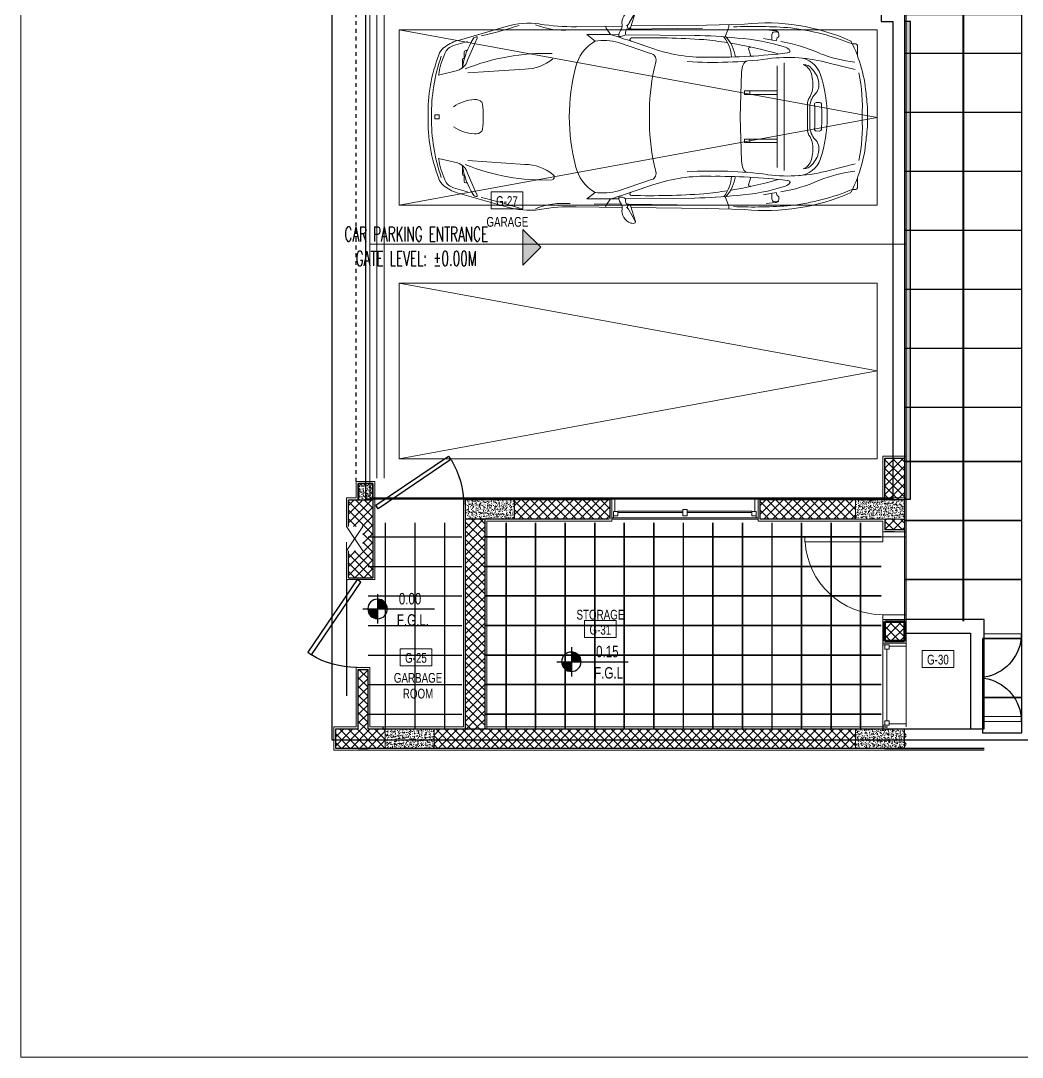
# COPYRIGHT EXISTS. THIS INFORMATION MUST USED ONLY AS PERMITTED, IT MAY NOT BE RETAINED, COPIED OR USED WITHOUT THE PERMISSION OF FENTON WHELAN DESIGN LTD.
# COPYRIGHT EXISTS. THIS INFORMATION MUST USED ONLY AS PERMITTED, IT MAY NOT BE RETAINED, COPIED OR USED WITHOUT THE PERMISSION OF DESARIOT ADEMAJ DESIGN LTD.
# Model space of a CAD drawing. Header units: millimetres. Extents: x -18512 to 101824, y -95768 to 52898.
# Drawn here: x 0 to 10271, y -95768 to -85139 of the extents above; entities that cross this region are included whole.
import ezdxf

# ---------------------------------------------------------------- set-up
doc = ezdxf.new("R2010")
doc.units = ezdxf.units.MM
doc.header["$LTSCALE"] = 25
for name, pattern in [('00_-_MAIN_VILLA_XREF$0$HID', [0.375, 0.25, -0.125]), ('Dash', [6.35, 3.175, -3.175]), ('Dash 3mm', [6, 3, -3]), ('HIDDEN', [0.375, 0.25, -0.125]), ('HIDDEN2', [4.7625, 3.175, -1.5875])]:
    doc.linetypes.add(name, pattern=pattern)
doc.layers.get('0').update_dxf_attribs({"color": 254, "lineweight": 0})
doc.layers.get('Defpoints').update_dxf_attribs({"lineweight": 0})
for name, color, linetype, lineweight in [('-dotted line', 1, 'HIDDEN2', 0), ('_FW_WALL_EXISTING', 150, 'Continuous', 25), ('A-AREA-IDEN', 2, 'Continuous', 9), ('A-DETL', 7, 'Continuous', 5), ('A-DETL-GENF', 3, 'Continuous', 9), ('A-DOOR', 31, 'Continuous', 18), ('A-GLAZ', 6, 'Continuous', 9), ('A-TILES', 43, 'Continuous', 30), ('CAR', 8, 'Continuous', 0), ('Ceramic', 1, 'Continuous', 15), ('hatch', 252, 'Continuous', 0), ('I-WALL', 2, 'Continuous', 9), ('opsi level 4', 40, 'Continuous', 0), ('S-COLS', 6, 'Continuous', 9)]:
    doc.layers.add(name, color=color, linetype=linetype, lineweight=lineweight)
for name, color, linetype in [('A-DOOR-OPNG', 31, 'Continuous'), ('A-FLOR', 192, 'Continuous'), ('A-GLAZ-HDLN', 1, 'Dash'), ('A-WALL', 50, 'Continuous'), ('A-WALL-FNSH', 113, 'Continuous'), ('G-ANNO-DIMS', 111, 'Continuous'), ('SECTION', 6, 'Continuous')]:
    doc.layers.add(name, color=color, linetype=linetype)
doc.styles.add('Arial Narrow_1', font='fi_9001f.ttf', dxfattribs={"width": 0.75, "height": 235.987842})
doc.styles.add('Arial Narrow_4', font='fi_9001f.ttf', dxfattribs={"width": 0.75, "height": 147.492401})
doc.styles.add('BA', font='romans.shx', dxfattribs={"width": 0.6})
pattern_1 = [(315, (417.92, -18246.283), (44.90128, 44.90128), []), (45, (417.92, -18246.283), (-44.90128, 44.90128), [])]
pattern_2 = [(50, (417.92, -18246.283), (54.6554, -4.781726), [5.715, -62.865]), (355, (417.92, -18246.283), (-10.573026, 57.317054), [4.572, -50.292175]), (100.451445, (422.474, -18246.68), (44.082374, 52.535326), [4.857003, -53.427073]), (46.1842, (417.92, -18231.043), (81.32371, -12.6127), [8.5725, -94.2975]), (96.63556, (424.7, -18232.094), (71.22124, 74.22784), [7.28551, -80.14068]), (351.18415, (417.92, -18231.04), (71.22124, 74.22784), [6.85799, -75.43792]), (21, (425.54, -18234.853), (45.484317, -30.67956), [5.715, -62.865]), (326, (425.54, -18234.853), (18.54061, 55.25639), [4.572, -50.292]), (71.451445, (429.33, -18237.41), (64.024926, 24.57683), [4.857003, -53.42698]), (37.5, (417.92, -18246.283), (0.926581, 25.3665117), [0, -49.6824, 0, -51.054, 0, -50.4825]), (7.5, (417.92, -18246.283), (20.045899, 30.054172), [0, -29.1084, 0, -48.5394, 0, -19.2405]), (327.5, (400.927, -18246.283), (40.6771786, -1.718623), [0, -19.05, 0, -59.436, 0, -78.867]), (317.5, (393.307, -18246.283), (44.438754, 7.627947), [0, -24.765, 0, -39.4716, 0, -56.007])]

# ---------------------------------------------------------------- blocks, each defined once
blk = doc.blocks.new('landscap')
at = {"layer": 'A-TILES', "ltscale": 25}
blk.add_hatch(color=9, dxfattribs=at).paths.add_polyline_path([(-24694, -68776), (-24694, -68836), (-19794, -68836), (-19794, -68776)])
at = {"layer": 'A-TILES', "color": 9, "ltscale": 25}
for p, q in [((-19409, -68536), (-19409, -64476)), ((-19406, -68536), (-19406, -64476)), ((-19106, -68536), (-19106, -64476)), ((-19103, -68536), (-19103, -64476)), ((-18803, -68536), (-18803, -64476)), ((-18800, -68536), (-18800, -64476)), ((-18500, -68536), (-18500, -64476)), ((-18497, -68536), (-18497, -64476)), ((-18197, -68536), (-18197, -64476)), ((-18194, -68536), (-18194, -64476)), ((-17894, -68536), (-17894, -64476)), ((-17891, -68536), (-17891, -64476)), ((-17591, -68536), (-17591, -64476)), ((-17588, -68536), (-17588, -64476))]:
    blk.add_line(p, q, dxfattribs=at)
for points in [[(-17324, -97906), (-17324, -62906), (-37742, -62906), (-35955, -91386), (-35324, -97906)], [(-24694, -68656), (-19794, -68656), (-19794, -63252), (-25119, -63252), (-25119, -68536), (-24694, -68536)]]:
    blk.add_lwpolyline(points, close=True, dxfattribs=at)
for points in [[(-19554, -64687), (-17444, -64687)], [(-19554, -64690), (-17444, -64690)], [(-19554, -64990), (-17444, -64990)], [(-19554, -64993), (-17444, -64993)], [(-19554, -65293), (-17444, -65293)], [(-19554, -65296), (-17444, -65296)], [(-19554, -65596), (-17444, -65596)], [(-19554, -65599), (-17444, -65599)], [(-19554, -65899), (-17444, -65899)], [(-19554, -65902), (-17444, -65902)], [(-19554, -66202), (-17444, -66202)], [(-19554, -66205), (-17444, -66205)], [(-19554, -66505), (-17444, -66505)], [(-19554, -66508), (-17444, -66508)], [(-19554, -66808), (-17444, -66808)], [(-19554, -66811), (-17444, -66811)], [(-19554, -67111), (-17444, -67111)], [(-19554, -67114), (-17444, -67114)], [(-19554, -67414), (-17444, -67414)], [(-19554, -67417), (-17444, -67417)], [(-19554, -67717), (-17444, -67717)], [(-19554, -67720), (-17444, -67720)], [(-19554, -68020), (-17444, -68020)], [(-19554, -68023), (-17444, -68023)], [(-19554, -68323), (-17444, -68323)], [(-19554, -68326), (-17444, -68326)]]:
    blk.add_lwpolyline(points, dxfattribs=at)
at = {"layer": 'A-TILES', "color": 9, "ltscale": 25, "elevation": 0}
for points in [[(-24764, -69376), (-24764, -68776), (-24370, -68776), (-24370, -69376)], [(-19794, -68776), (-19794, -68836), (-24694, -68836), (-24694, -68776)], [(-24365, -69376), (-24365, -68776), (-23765, -68776), (-23765, -69376)], [(-23760, -69376), (-23760, -68776), (-23160, -68776), (-23160, -69376)], [(-23155, -69376), (-23155, -68776), (-22555, -68776), (-22555, -69376)], [(-22550, -69376), (-22550, -68776), (-21950, -68776), (-21950, -69376)], [(-21945, -69376), (-21945, -68776), (-21345, -68776), (-21345, -69376)], [(-21340, -69376), (-21340, -68776), (-20740, -68776), (-20740, -69376)], [(-20735, -69376), (-20735, -68776), (-20184, -68776), (-20184, -69376)], [(-20179, -69376), (-20179, -68776), (-19579, -68776), (-19579, -69376)], [(-19574, -69376), (-19574, -68776), (-18974, -68776), (-18974, -69376)], [(-24764, -69981), (-24764, -69381), (-24370, -69381), (-24370, -69981)], [(-24365, -69981), (-24365, -69381), (-23765, -69381), (-23765, -69981)], [(-23760, -69981), (-23760, -69381), (-23160, -69381), (-23160, -69981)], [(-23155, -69981), (-23155, -69381), (-22555, -69381), (-22555, -69981)], [(-22550, -69981), (-22550, -69381), (-21950, -69381), (-21950, -69981)], [(-21945, -69981), (-21945, -69381), (-21345, -69381), (-21345, -69981)], [(-21340, -69981), (-21340, -69381), (-20740, -69381), (-20740, -69981)], [(-20735, -69981), (-20735, -69381), (-20184, -69381), (-20184, -69981)], [(-20179, -69981), (-20179, -69381), (-19579, -69381), (-19579, -69981)], [(-19574, -69981), (-19574, -69381), (-18974, -69381), (-18974, -69981)], [(-18364, -69981), (-18364, -69576), (-17764, -69576), (-17764, -69981)], [(-17759, -69981), (-17759, -69576), (-17399, -69576), (-17399, -69981)]]:
    blk.add_lwpolyline(points, close=True, dxfattribs=at)
for points in [[(-18544, -69376), (-18969, -69376), (-18969, -68776), (-18544, -68776)], [(-18369, -69576), (-18369, -69981), (-18969, -69981), (-18969, -69381), (-18544, -69381)]]:
    blk.add_lwpolyline(points, dxfattribs=at)
at = {"layer": 'Ceramic'}
for p, q in [((-19409, -64236), (-19409, -63276)), ((-19406, -64236), (-19406, -63276)), ((-19106, -64236), (-19106, -63276)), ((-19103, -64236), (-19103, -63276)), ((-18803, -64236), (-18803, -63276)), ((-18800, -64236), (-18800, -63276)), ((-18500, -64236), (-18500, -63276)), ((-18497, -64236), (-18497, -63276)), ((-18197, -64236), (-18197, -63276)), ((-18194, -64236), (-18194, -63276)), ((-17894, -64236), (-17894, -63276)), ((-17891, -64236), (-17891, -63276)), ((-17591, -64236), (-17591, -63276)), ((-17588, -64236), (-17588, -63276))]:
    blk.add_line(p, q, dxfattribs=at)
for points in [[(-19554, -63452), (-17444, -63452)], [(-19554, -63455), (-17444, -63455)], [(-19554, -63755), (-17444, -63755)], [(-19554, -63758), (-17444, -63758)], [(-19554, -64058), (-17444, -64058)], [(-19554, -64061), (-17444, -64061)]]:
    blk.add_lwpolyline(points, dxfattribs=at)
blk = doc.blocks.new('car')
at = {"layer": '-dotted line', "linetype": 'Dash 3mm'}
blk.add_lwpolyline([(-5, 0), (-5, 1.8), (-0.1, 1.8), (-0.1, 0), (-5, 0)], close=True, dxfattribs=at)
blk.add_lwpolyline([(-0.1, 0), (-5, 0.9), (-0.1, 1.8)], dxfattribs=at)
at = {"layer": 'Defpoints', "color": 252, "linetype": 'HIDDEN'}
blk.add_lwpolyline([(-5.3, -0.4), (-5.3, 2.2), (0.2, 2.2), (0.2, -0.4), (-5.3, -0.4)], close=True, dxfattribs=at)
blk = doc.blocks.new('A$C0FF57B1C')
at = {"layer": 'opsi level 4'}
for p, q in [((2122, 2153), (2061, 2045)), ((2128, 2166), (2078, 2002)), ((2856, 2030), (2084, 2021)), ((2856, 2030), (3246, 2040)), ((801, 2014), (300, 1869)), ((1992, 2020), (1517, 2014)), ((1713, 1866), (1628, 1932)), ((1872, 1932), (1628, 1932)), ((1980, 1986), (1705, 1982)), ((1872, 1932), (1827, 1997)), ((1872, 1932), (1957, 1931)), ((2027, 1931), (2734, 1924)), ((2816, 1997), (2037, 1987)), ((3047, 1909), (3082, 2000)), ((3561, 1971), (3467, 1981)), ((3525, 1876), (3526, 1933)), ((3551, 1961), (3584, 1957)), ((3597, 1938), (3598, 1920)), ((262, 1819), (405, 1861)), ((481, 1842), (406, 1669)), ((495, 1908), (481, 1904)), ((505, 1896), (481, 1842)), ((1954, 1850), (2283, 1738)), ((2317, 1785), (2083, 1865)), ((2317, 1785), (2103, 1858)), ((3572, 1868), (3440, 1891)), ((4351, 1837), (4387, 1837)), ((4404, 1819), (4404, 1715)), ((371, 1677), (371, 1751)), ((388, 1769), (402, 1769)), ((402, 1769), (402, 1768)), ((3310, 1711), (3290, 1778)), ((3701, 1749), (3687, 1744)), ((354, 1680), (354, 1602)), ((371, 1688), (362, 1688)), ((3581, 1611), (3581, 1090)), ((3653, 1642), (3653, 1090)), ((4113, 1640), (4380, 1573)), ((302, 1564), (109, 1517)), ((992, 1579), (407, 1540)), ((3202, 1090), (3216, 1544)), ((3244, 1355), (3581, 1355)), ((3244, 1319), (3244, 1355)), ((3244, 1319), (3581, 1319)), ((3300, 1355), (3300, 1319)), ((3892, 1190), (3892, 1090)), ((3915, 1190), (3915, 1090)), ((4016, 1237), (3980, 1235)), ((69, 1090), (69, 1110)), ((69, 1110), (116, 1110)), ((69, 1090), (69, 1070)), ((69, 1070), (116, 1070)), ((116, 1110), (116, 1090)), ((116, 1070), (116, 1090)), ((3202, 1090), (3216, 636)), ((3581, 569), (3581, 1090)), ((3653, 538), (3653, 1090)), ((3892, 990), (3892, 1090)), ((3915, 990), (3915, 1090)), ((3244, 861), (3581, 861)), ((3244, 861), (3244, 825)), ((3300, 825), (3300, 861)), ((4016, 943), (3980, 945)), ((3244, 825), (3581, 825)), ((302, 616), (109, 663)), ((992, 601), (407, 640)), ((354, 500), (354, 578)), ((4113, 540), (4380, 607)), ((371, 492), (362, 492)), ((371, 503), (371, 429)), ((481, 338), (406, 511)), ((1954, 330), (2283, 442)), ((3310, 469), (3290, 402)), ((3701, 431), (3687, 436)), ((4404, 361), (4404, 465)), ((262, 361), (405, 319)), ((388, 411), (402, 411)), ((402, 411), (402, 412)), ((505, 284), (481, 338)), ((2317, 395), (2083, 315)), ((2317, 395), (2103, 322)), ((4351, 343), (4387, 343)), ((801, 166), (300, 311)), ((495, 272), (481, 276)), ((1713, 314), (1628, 248)), ((1872, 248), (1628, 248)), ((1872, 248), (1827, 183)), ((1872, 248), (1957, 249)), ((2027, 249), (2734, 256)), ((3047, 271), (3082, 180)), ((3572, 312), (3440, 289)), ((3525, 304), (3526, 247)), ((3551, 219), (3584, 223)), ((3597, 242), (3598, 260)), ((1992, 160), (1517, 166)), ((1980, 194), (1705, 198)), ((2816, 183), (2037, 193)), ((2122, 27), (2061, 135)), ((2128, 14), (2078, 178)), ((2856, 150), (2084, 159)), ((2856, 150), (3246, 140)), ((3561, 209), (3467, 199))]:
    blk.add_line(p, q, dxfattribs=at)
for centre, radius, start, end in [((2128, 2050), 139, 110.8431, 186.7046), ((2101, 2107), 76.8, 70.7358, 107.2194), ((2103, 2170), 24.8, 318.7555, 22.3088), ((-419, 6175), 4364, 282.7557, 288.0512), ((1037, 1216), 833, 82.6038, 106.4926), ((1388, 2747), 769, 248.0635, 275.2146), ((1475, 3990), 1977, 260.3806, 271.2414), ((1933, 2020), 58.8, 330.4069, 13.6444), ((2019, 2067), 47.3, 287.8446, 332.4336), ((2065, 2017), 20.5, 136.4891, 311.8458), ((3023, 2022), 62.6, 340.1241, 13.2855), ((3465, -97), 2149, 66.2491, 95.8416), ((1888, 2033), 70.9, 192.2214, 210.5329), ((252, -3492), 5661, 70.9162, 73.3756), ((2090, 1909), 134, 142.067, 178.0459), ((1966, 2024), 111, 264.4715, 302.9815), ((2084, 1949), 59.8, 148.3863, 197.6889), ((2050, 1966), 21.7, 84.2698, 140.2039), ((2056, 2012), 24.7, 259.9623, 334.6089), ((2678, -2553), 4477, 83.6929, 89.2839), ((3337, -3028), 5044, 85.6217, 92.3335), ((3554, 1933), 28.2, 95.8696, 179.447), ((3564, 1938), 32.9, 0.0459, 94.9674), ((3581, 1919), 17.1, 302.4465, 3.6544), ((3414, -460), 2480, 67.7953, 82.861), ((431, 1449), 441, 107.2745, 128.0807), ((302, 1684), 141, 106.5228, 157.8979), ((1219, 1441), 880, 149.4174, 170.2461), ((491, 1871), 34.3, 106.7888, 149.4174), ((497, 1900), 8.57, 335.7866, 106.7888), ((1932, 1495), 431, 120.5926, 166.4566), ((1796, 1277), 595, 74.5981, 98.0499), ((2088, 1881), 17.1, 91.3921, 251.3115), ((2276, -5849), 7749, 85.9233, 91.3921), ((2379, -2505), 4409, 80.9514, 84.1701), ((2702, 1665), 413, 5.2731, 36.4163), ((2766, 1649), 390, 8.0256, 41.5684), ((2379, -2505), 4409, 74.0368, 80.5312), ((3047, -76), 1977, 71.7625, 86.4369), ((3612, 1871), 40.2, 122.4465, 184.1285), ((3387, 375), 1503, 65.267, 81.1866), ((4323, 1854), 17.1, 27.2394, 66.2491), ((3071, 1209), 1426, 3.4259, 27.2394), ((4387, 1819), 17.1, 0, 90), ((1666, 1125), 1666, 158.9151, 181.2173), ((1906, 1107), 1871, 161.1324, 180.5001), ((965, 1389), 866, 156.3433, 171.5185), ((255, 1679), 151, 129.1262, 162.1813), ((388, 1751), 17.1, 90, 180), ((1196, -421), 2160, 87.9804, 112.1499), ((1272, 1729), 8.57, 74.4008, 87.9804), ((1266, 1709), 29.6, 301.0829, 74.4008), ((2272, 1672), 66.9, 350.1534, 80.7132), ((2838, 3335), 1635, 251.4311, 272.1367), ((2965, 7732), 6031, 269.3741, 276.846), ((3303, 1787), 16.5, 65.0961, 215.2589), ((3634, 1712), 95.3, 35.2768, 70.6991), ((3682, 1761), 17.1, 276.846, 286.2823), ((3700, 1762), 13.2, 277.7019, 21.9854), ((4534, 3051), 1410, 248.4227, 263.6002), ((253, 1716), 160, 287.7773, 342.999), ((362, 1680), 8.57, 90, 180), ((992, 2029), 450, 270, 309.9446), ((3661, 1068), 2212, 166.2116, 179.4401), ((3140, 1430), 834, 163.9657, 169.674), ((2923, 5997), 4350, 266.5194, 277.4405), ((3464, 1531), 249, 154.7783, 177.1331), ((3290, 1600), 63.3, 100.8386, 143.6988), ((3692, 130), 1568, 74.4041, 97.5308), ((3787, 1445), 250, 17.6872, 86.5132), ((3852, 1518), 106, 37.4254, 92.1988), ((3782, 1485), 157, 9.3912, 63.3932), ((4360, 1137), 2089, 167.7434, 181.2781), ((3746, 1397), 266, 11.533, 44.29), ((3584, 1424), 363, 348.0814, 13.7678), ((2827, 1109), 1266, 359.1249, 18.9449), ((2716, 1193), 1738, 356.5898, 11.5198), ((3863, 1420), 146, 343.9883, 11.767), ((4051, 1210), 161, 153.558, 186.9754), ((3790, 1377), 151, 320.9566, 349.4669), ((4105, 1190), 189, 135.3314, 179.8842), ((3905, 1400), 100, 310.0935, 348.7179), ((3391, 1131), 1116, 357.8938, 8.4101), ((512, 809), 459, 94.3467, 123.2893), ((487, 1182), 84.6, 41.3715, 96.8453), ((525, 1216), 34.3, 8.3405, 41.3715), ((-117, 1122), 682, 357.3407, 8.3405), ((3981, 1218), 17.1, 92.8607, 184.4181), ((2633, 1114), 1335, 358.9894, 4.4181), ((4017, 1220), 17.1, 4.3777, 92.8607), ((2633, 1114), 1405, 359.0399, 4.3777), ((1666, 1055), 1666, 178.7827, 201.0849), ((1906, 1073), 1871, 179.4999, 198.8676), ((-117, 1058), 682, 351.6595, 2.6593), ((-117, 1058), 682, 351.6595, 2.6593), ((3661, 1112), 2212, 180.5599, 193.7884), ((4360, 1043), 2089, 178.7219, 192.2566), ((2633, 1066), 1335, 355.5819, 1.0106), ((2827, 1071), 1266, 341.0551, 0.8751), ((2633, 1066), 1405, 355.6223, 0.9601), ((2716, 987), 1738, 348.4802, 3.4102), ((3391, 1049), 1116, 351.5899, 2.1062), ((512, 1371), 459, 236.7107, 265.6533), ((512, 1371), 459, 236.7107, 265.6533), ((525, 964), 34.3, 318.6285, 351.6595), ((525, 964), 34.3, 318.6285, 351.6595), ((4051, 970), 161, 173.0246, 206.442), ((4105, 990), 189, 180.1158, 224.6686), ((3981, 962), 17.1, 175.5819, 267.1393), ((4017, 960), 17.1, 267.1393, 355.6223), ((487, 998), 84.6, 263.1547, 318.6285), ((487, 998), 84.6, 263.1547, 318.6285), ((3790, 803), 151, 10.5331, 39.0434), ((3905, 780), 100, 11.2821, 49.9065), ((3071, 971), 1426, 332.7606, 356.5741), ((3584, 756), 363, 346.2322, 11.9186), ((3863, 760), 146, 348.233, 16.0117), ((965, 791), 866, 188.4815, 203.6567), ((3787, 735), 250, 273.4868, 342.3128), ((3782, 695), 157, 296.6068, 350.6088), ((3746, 783), 266, 315.71, 348.467), ((253, 464), 160, 17.001, 72.2227), ((1219, 739), 880, 189.7539, 210.5826), ((1196, 2601), 2160, 247.8501, 272.0196), ((992, 151), 450, 50.0554, 90), ((1932, 685), 431, 193.5434, 239.4074), ((3140, 750), 834, 190.326, 196.0343), ((2923, -3817), 4350, 82.5595, 93.4806), ((3464, 649), 249, 182.8669, 205.2217), ((3290, 580), 63.3, 216.3012, 259.1614), ((3692, 2050), 1568, 262.4692, 285.5959), ((3852, 662), 106, 267.8012, 322.5746), ((255, 501), 151, 197.8187, 230.8738), ((302, 496), 141, 202.1021, 253.4772), ((362, 500), 8.57, 180, 270), ((388, 429), 17.1, 180, 270), ((2272, 508), 66.9, 279.2868, 9.8466), ((2838, -1155), 1635, 87.8633, 108.5689), ((2965, -5552), 6031, 83.154, 90.6259), ((2702, 515), 413, 323.5837, 354.7269), ((2766, 531), 390, 318.4316, 351.9744), ((2379, 4685), 4409, 279.4688, 285.9632), ((3387, 1805), 1503, 278.8134, 294.733), ((3682, 419), 17.1, 73.7177, 83.154), ((3700, 418), 13.2, 338.0146, 82.2981), ((4534, -871), 1410, 96.3998, 111.5773), ((431, 731), 441, 231.9193, 252.7255), ((1796, 903), 595, 261.9501, 285.4019), ((252, 5672), 5661, 286.6244, 289.0838), ((2379, 4685), 4409, 275.8299, 279.0486), ((3047, 2256), 1977, 273.5631, 288.2375), ((3303, 393), 16.5, 144.7411, 294.9039), ((3634, 468), 95.3, 289.3009, 324.7232), ((3414, 2640), 2480, 277.139, 292.2047), ((4387, 361), 17.1, 270, 0), ((491, 309), 34.3, 210.5826, 253.2112), ((497, 280), 8.57, 253.2112, 24.2134), ((-419, -3995), 4364, 71.9488, 77.2443), ((2090, 271), 134, 181.9541, 217.933), ((1966, 156), 111, 57.0185, 95.5285), ((2084, 231), 59.8, 162.3111, 211.6137), ((2088, 299), 17.1, 108.6885, 268.6079), ((2276, 8029), 7749, 268.6079, 274.0767), ((2678, 4733), 4477, 270.7161, 276.3071), ((3465, 2277), 2149, 264.1584, 293.7509), ((3554, 247), 28.2, 180.553, 264.1304), ((3564, 242), 32.9, 265.0326, 359.9541), ((3612, 309), 40.2, 175.8715, 237.5535), ((3581, 261), 17.1, 356.3456, 57.5535), ((4323, 326), 17.1, 293.7509, 332.7606), ((1037, 964), 833, 253.5074, 277.3962), ((1388, -567), 769, 84.7854, 111.9365), ((1475, -1810), 1977, 88.7586, 99.6194), ((1888, 147), 70.9, 149.4671, 167.7786), ((1933, 160), 58.8, 346.3556, 29.5931), ((2128, 130), 139, 173.2954, 249.1569), ((2050, 214), 21.7, 219.7961, 275.7302), ((2019, 113), 47.3, 27.5664, 72.1554), ((2065, 163), 20.5, 48.1542, 223.5109), ((2056, 168), 24.7, 25.3911, 100.0377), ((3023, 158), 62.6, 346.7145, 19.8759), ((3337, 5208), 5044, 267.6665, 274.3783), ((2101, 73), 76.8, 252.7806, 289.2642), ((2103, 10), 24.8, 337.6912, 41.2445)]:
    blk.add_arc(centre, radius, start, end, dxfattribs=at)
blk = doc.blocks.new('C Naga_Louver Door-GAZ2 - NAGA- Roof Access Door _AD05_ 2-9278690-GROUND FLOOR PLAN_')
at = {"layer": 'A-DOOR-OPNG'}
for p, q in [((-575, -7), (-600, -44)), ((-600, -44), (145, -548)), ((170, -511), (-575, -7)), ((145, -548), (170, -511))]:
    blk.add_line(p, q, dxfattribs=at)
blk.add_arc((-600, -50), 900, 329.076, 0, dxfattribs=at)
blk = doc.blocks.new('C Naga_Louver Door-GAZ2 - NAGA- Roof Access Door _AD05_ 2-9278700-GROUND FLOOR PLAN_')
at = {"layer": 'A-DOOR-OPNG'}
for p, q in [((-600, 44), (145, 548)), ((145, 548), (170, 511)), ((170, 511), (-575, 7)), ((-575, 7), (-600, 44))]:
    blk.add_line(p, q, dxfattribs=at)
blk.add_arc((-600, 50), 900, 360, 30.924, dxfattribs=at)
blk = doc.blocks.new('M_Single-Panel1 - NAGA- Driver_s Door _WD07a_ 2-9278705-GROUND FLOOR PLAN_')
at = {"layer": 'A-DOOR', "lineweight": 18}
for p, q in [((-400, 120), (-450, 120)), ((-400, 120), (-400, -120)), ((450, 120), (400, 120)), ((400, 120), (400, -120)), ((400, -120), (400, 120)), ((-400, -120), (-450, -120)), ((349, -920), (349, -120)), ((349, -120), (400, -120)), ((400, -120), (400, -920)), ((400, -120), (450, -120)), ((400, -920), (349, -920))]:
    blk.add_line(p, q, dxfattribs=at)
at = {"layer": 'A-DOOR'}
blk.add_arc((400, -120), 800, 180, 266.3449, dxfattribs=at)
blk = doc.blocks.new('Fixed_Windowsam - 150 X 150-9278707-GROUND FLOOR PLAN_')
at = {"layer": 'A-GLAZ', "lineweight": 18}
for p, q in [((-300, 95), (-280.95, 95)), ((-280.95, 30.55), (-280.95, 95)), ((-280.95, 75), (-280.95, 30.55)), ((-280.95, 75), (-236.5, 75)), ((-280.95, 30.55), (-236.5, 30.55)), ((-280.95, 30.55), (-268.25, 30.55)), ((-268.25, -95), (-268.25, 30.55)), ((-236.5, 75), (-236.5, 30.55)), ((1136.5, 75), (1136.5, 30.55)), ((1180.95, 75), (1136.5, 75)), ((1180.95, 30.55), (1136.5, 30.55)), ((1168.25, 30.55), (1180.95, 30.55)), ((1168.25, 30.55), (1168.25, -95)), ((1180.95, 30.55), (1180.95, 95)), ((1200, 95), (1180.95, 95)), ((1180.95, 75), (1180.95, 30.55)), ((-268.25, -95), (-300, -95)), ((1168.25, -95), (1200, -95))]:
    blk.add_line(p, q, dxfattribs=at)
at = {"layer": 'A-GLAZ'}
for p, q in [((-236.5, 40.325), (427.75, 40.325)), ((-236.5, 27.625), (427.75, 27.625)), ((427.75, 75), (472.25, 75)), ((427.75, 11.75), (427.75, 75)), ((472.25, 11.75), (427.75, 11.75)), ((472.25, 75), (472.25, 11.75)), ((472.25, 40.325), (1136.5, 40.325)), ((472.25, 27.625), (1136.5, 27.625)), ((-268.25, -95), (1168.25, -95))]:
    blk.add_line(p, q, dxfattribs=at)
blk = doc.blocks.new('I  Naga_Gas Cylinder Cabinet Door - NAGA- Gas Cylinder Cabinet Door _AD06_-9278708-GROUND FLOOR PLAN_')
at = {"layer": 'A-DOOR'}
for p, q in [((-450, -70), (-450, -449)), ((-400, -70), (-400, -449)), ((400, -70), (400, -449)), ((450, -70), (450, -449)), ((-400, -449), (-450, -449)), ((400, -449), (450, -449))]:
    blk.add_line(p, q, dxfattribs=at)
at = {"layer": 'A-DOOR-OPNG'}
for centre, start, end in [((-450, 0), 276.3794, 351.0377), ((450, 0), 188.9623, 263.6206)]:
    blk.add_arc(centre, 450, start, end, dxfattribs=at)
blk = doc.blocks.new('Spot Elevations - M_Spot Elevation - Target Filled - GFL-7569328-GROUND FLOOR PLAN_')
at = {"layer": 'G-ANNO-DIMS'}
h = blk.add_hatch(color=256, dxfattribs=at)
edge = h.paths.add_edge_path(flags=0)
edge.add_line((0, 0), (-2, 0))
edge.add_arc((0, 0), 2, 90, 180, ccw=False)
edge.add_line((0, 2), (0, 0))
h = blk.add_hatch(color=256, dxfattribs=at)
edge = h.paths.add_edge_path(flags=0)
edge.add_line((0, 0), (2, 0))
edge.add_arc((0, 0), 2, 270, 360, ccw=False)
edge.add_line((0, -2), (0, 0))
for p, q in [((0, -3), (0, 3)), ((-3, 0), (11.68, 0))]:
    blk.add_line(p, q, dxfattribs=at)
blk.add_circle((0, 0), 2, dxfattribs=at)
blk = doc.blocks.new('M_NAGA Room Tag - Room Tag-1756429-GROUND FLOOR PLAN')
at = {"layer": 'A-AREA-IDEN'}
for p, q in [((-3.25, 1.75), (-3.25, -1.75)), ((-3.25, 1.75), (3.25, 1.75)), ((3.25, 1.75), (3.25, -1.75)), ((-3.25, -1.75), (3.25, -1.75))]:
    blk.add_line(p, q, dxfattribs=at)

msp = doc.modelspace()

# ---------------------------------------------------------------- hatches: boundary and pattern name
at = {"layer": 'A-DETL-GENF'}
msp.add_hatch(color=254, dxfattribs=at).paths.add_polyline_path([(5148.5, -87278.4), (5332.4, -87462.3), (5148.5, -87646.1), (5148.5, -87435)], flags=0)
at = {"layer": 'hatch'}
h = msp.add_hatch(dxfattribs=at)
h.set_pattern_fill('ANSI37', color=256, scale=20, angle=-90)
h.set_pattern_definition(pattern_1)
h.paths.add_polyline_path([(9061.4, -90050.4), (8861.4, -90050.4), (8861.4, -89625.4), (9061.4, -89625.4)])
h.paths.add_polyline_path([(8861.4, -90250.4), (9061.4, -90250.4), (9061.4, -90360.4), (8861.4, -90360.4)])
h = msp.add_hatch(dxfattribs=at)
h.set_pattern_fill('ANSI37', color=256, scale=20, angle=-90)
h.set_pattern_definition(pattern_1)
h.paths.add_polyline_path([(3461.4, -90050.4), (3611.4, -90050.4), (3611.4, -90850.4), (3455.4, -90850.4), (3449.5, -90846.4), (3446.8, -90850.4), (3361.4, -90850.4), (3361.4, -90575.9), (3509.4, -90575.9), (3509.4, -90325.9), (3361.4, -90325.9), (3361.4, -90050.4)])
h = msp.add_hatch(dxfattribs=at)
h.set_pattern_fill('ANSI37', color=256, scale=20, angle=-90)
h.set_pattern_definition(pattern_1)
h.paths.add_polyline_path([(6041.4, -90050.4), (6041.4, -90250.4), (5061.4, -90250.4), (5061.4, -90050.4)])
h = msp.add_hatch(dxfattribs=at)
h.set_pattern_fill('ANSI37', color=256, scale=20, angle=-90)
h.set_pattern_definition(pattern_1)
h.paths.add_polyline_path([(7581.4, -90050.4), (7581.4, -90250.4), (8561.4, -90250.4), (8561.4, -90050.4)])
h = msp.add_hatch(dxfattribs=at)
h.set_pattern_fill('ANSI37', color=256, scale=20, angle=-90)
h.set_pattern_definition(pattern_1)
h.paths.add_polyline_path([(4761.4, -90250.4), (4761.4, -92400.4), (4561.4, -92400.4), (4561.4, -90250.4)])
h = msp.add_hatch(dxfattribs=at)
h.set_pattern_fill('ANSI37', color=256, scale=20, style=0)
h.set_pattern_definition([(45, (13638.59, 24389.777), (-44.90128, 44.90128), []), (135, (13638.59, 24389.777), (-44.90128, -44.90128), [])])
h.paths.add_polyline_path([(9061.4, -91300.4), (9061.4, -91500.4), (8861.4, -91500.4), (8861.4, -91300.4)], flags=0)
h = msp.add_hatch(dxfattribs=at)
h.set_pattern_fill('ANSI37', color=256, scale=20, angle=-90)
h.set_pattern_definition(pattern_1)
h.paths.add_polyline_path([(3561.4, -91790.4), (3561.4, -92400.4), (3461.4, -92400.4), (3461.4, -91790.4)])
h = msp.add_hatch(dxfattribs=at)
h.set_pattern_fill('ANSI37', color=256, scale=20, angle=-90)
h.set_pattern_definition(pattern_1)
h.paths.add_polyline_path([(8561.4, -92400.4), (8561.4, -92600.4), (4561.4, -92600.4), (4561.4, -92400.4)])
h.paths.add_polyline_path([(9061.4, -92600.4), (9061.4, -92400.4), (9081.4, -92400.4), (9081.4, -92600.4)])
h.paths.add_polyline_path([(3738.4, -92400.4), (3738.4, -92600.4), (3231.4, -92600.4), (3231.4, -92400.4)])
h.paths.add_polyline_path([(4238.4, -92600.4), (4238.4, -92400.4), (4561.4, -92400.4), (4561.4, -92600.4)])
at = {"layer": 'S-COLS'}
h = msp.add_hatch(dxfattribs=at)
h.set_pattern_fill('AR-CONC', color=252, scale=0.3, style=0)
h.set_pattern_definition(pattern_2)
h.paths.add_polyline_path([(3611.4, -90050.4), (3611.4, -89885.4), (3461.4, -89885.4), (3461.4, -90050.4)])
h = msp.add_hatch(dxfattribs=at)
h.set_pattern_fill('AR-CONC', color=252, scale=0.3, style=0)
h.set_pattern_definition(pattern_2)
h.paths.add_polyline_path([(5061.4, -90050.4), (5061.4, -90250.4), (4561.4, -90250.4), (4561.4, -90050.4), (4590.2, -90050.4)], flags=0)
h = msp.add_hatch(dxfattribs=at)
h.set_pattern_fill('AR-CONC', color=252, scale=0.3, style=0)
h.set_pattern_definition([(50, (15109.02, -8529), (54.6554, -4.781726), [5.715, -62.865]), (355, (15109.02, -8529), (-10.573026, 57.317054), [4.572, -50.292175]), (100.451445, (15113.574, -8529.4), (44.082374, 52.535326), [4.857003, -53.427073]), (46.1842, (15109.02, -8513.76), (81.32371, -12.6127), [8.5725, -94.2975]), (96.63556, (15115.8, -8514.81), (71.22124, 74.22784), [7.28551, -80.14068]), (351.18415, (15109.02, -8513.76), (71.22124, 74.22784), [6.85799, -75.43792]), (21, (15116.64, -8517.57), (45.484317, -30.67956), [5.715, -62.865]), (326, (15116.64, -8517.57), (18.54061, 55.25639), [4.572, -50.292]), (71.451445, (15120.43, -8520.13), (64.024926, 24.57683), [4.857003, -53.42698]), (37.5, (15109.02, -8529.002), (0.926581, 25.3665117), [0, -49.6824, 0, -51.054, 0, -50.4825]), (7.5, (15109.02, -8529.002), (20.045899, 30.054172), [0, -29.1084, 0, -48.5394, 0, -19.2405]), (327.5, (15092.027, -8529.002), (40.6771786, -1.718623), [0, -19.05, 0, -59.436, 0, -78.867]), (317.5, (15084.407, -8529), (44.438754, 7.627947), [0, -24.765, 0, -39.4716, 0, -56.007])])
h.paths.add_polyline_path([(9061.4, -90050.4), (9061.4, -90250.4), (8561.4, -90250.4), (8561.4, -90050.4), (8590.2, -90050.4)], flags=0)
h = msp.add_hatch(dxfattribs=at)
h.set_pattern_fill('AR-CONC', color=252, scale=0.3, style=0)
h.set_pattern_definition([(50, (-405.07, -18246.283), (54.6554, -4.781726), [5.715, -62.865]), (355, (-405.07, -18246.283), (-10.573026, 57.317054), [4.572, -50.292175]), (100.451445, (-400.517, -18246.68), (44.082374, 52.535326), [4.857003, -53.427073]), (46.1842, (-405.07, -18231.043), (81.32371, -12.6127), [8.5725, -94.2975]), (96.63556, (-398.295, -18232.094), (71.22124, 74.22784), [7.28551, -80.14068]), (351.18415, (-405.07, -18231.04), (71.22124, 74.22784), [6.85799, -75.43792]), (21, (-397.45, -18234.853), (45.484317, -30.67956), [5.715, -62.865]), (326, (-397.45, -18234.853), (18.54061, 55.25639), [4.572, -50.292]), (71.451445, (-393.66, -18237.41), (64.024926, 24.57683), [4.857003, -53.42698]), (37.5, (-405.072, -18246.283), (0.926581, 25.3665117), [0, -49.6824, 0, -51.054, 0, -50.4825]), (7.5, (-405.072, -18246.283), (20.045899, 30.054172), [0, -29.1084, 0, -48.5394, 0, -19.2405]), (327.5, (-422.065, -18246.283), (40.6771786, -1.718623), [0, -19.05, 0, -59.436, 0, -78.867]), (317.5, (-429.685, -18246.283), (44.438754, 7.627947), [0, -24.765, 0, -39.4716, 0, -56.007])])
h.paths.add_polyline_path([(4238.4, -92400.4), (4238.4, -92600.4), (3738.4, -92600.4), (3738.4, -92400.4), (3767.2, -92400.4)], flags=0)
h = msp.add_hatch(dxfattribs=at)
h.set_pattern_fill('AR-CONC', color=252, scale=0.3, style=0)
h.set_pattern_definition(pattern_2)
h.paths.add_polyline_path([(9061.4, -92400.4), (9061.4, -92600.4), (8561.4, -92600.4), (8561.4, -92400.4)], flags=0)

# ---------------------------------------------------------------- linework, layer by layer
at = {"layer": 'A-DETL', "lineweight": 18}
for p, q in [((5148.5, -87646.1), (5148.5, -87278.4)), ((5148.5, -87278.4), (5332.4, -87462.3)), ((5332.4, -87462.3), (5148.5, -87646.1))]:
    msp.add_line(p, q, dxfattribs=at)
at = {"layer": 'A-DOOR', "lineweight": 18}
for p, q in [((3652.3, -84905.4), (3652.3, -89830.4)), ((3728.3, -89830.4), (3728.3, -84905.4))]:
    msp.add_line(p, q, dxfattribs=at)
at = {"layer": 'A-FLOR', "color": 253, "lineweight": 13}
msp.add_line((6061.4, -90250.4), (7561.4, -90250.4), dxfattribs=at)
at = {"layer": 'A-GLAZ', "lineweight": 18}
for p, q in [((8841.4, -92380.4), (8841.4, -91520.4)), ((9081.4, -91520.4), (9081.4, -92380.4)), ((8904.8, -91539.5), (8841.4, -91539.5)), ((8860.4, -91539.5), (8860.4, -91583.9)), ((8860.4, -91583.9), (8904.8, -91583.9)), ((8882.6, -91583.9), (8882.6, -92316.9)), ((8904.8, -91539.5), (8904.8, -91583.9)), ((9081.4, -91552.2), (8904.8, -91552.2)), ((8904.8, -92361.4), (8841.4, -92361.4)), ((8860.4, -92316.9), (8904.8, -92316.9)), ((8860.4, -92361.4), (8860.4, -92316.9)), ((8904.8, -92361.4), (8904.8, -92316.9)), ((8904.8, -92348.7), (9081.4, -92348.7))]:
    msp.add_line(p, q, dxfattribs=at)
at = {"layer": 'A-GLAZ-HDLN', "ltscale": 0.5}
msp.add_line((3441.4, -89865.4), (3441.4, -84865.4), dxfattribs=at)
at = {"layer": 'A-GLAZ-HDLN', "ltscale": 15}
msp.add_line((3341.4, -90871.4), (3341.4, -92425.4), dxfattribs=at)
at = {"layer": 'A-WALL'}
for p, q in [((3461.4, -90050.4), (3461.4, -89885.4)), ((3461.4, -89885.4), (3611.4, -89885.4)), ((3611.4, -89885.4), (3611.4, -90851.4)), ((3361.4, -90325.9), (3361.4, -90050.4)), ((3361.4, -90050.4), (3461.4, -90050.4)), ((6041.4, -90050.4), (4561.4, -90050.4)), ((4561.4, -92400.4), (4561.4, -90050.4)), ((5061.4, -90050.4), (5061.4, -90250.4)), ((6041.4, -90050.4), (6041.4, -90250.4)), ((9061.4, -90050.4), (7581.4, -90050.4)), ((7581.4, -90250.4), (7581.4, -90050.4)), ((9061.4, -90050.4), (9061.4, -90360.4)), ((6031.5, -90250.4), (4561.4, -90250.4)), ((4761.4, -92400.4), (4761.4, -90250.4)), ((8561.4, -90250.4), (7581.4, -90250.4)), ((8861.4, -90250.4), (8861.4, -90360.4)), ((9061.4, -90360.4), (8861.4, -90360.4)), ((3361.4, -90850.4), (3361.4, -90574.4)), ((3361.4, -90850.4), (3611.4, -90850.4)), ((9881.4, -91280.4), (9081.4, -91280.4)), ((9881.4, -92400.4), (9881.4, -91280.4)), ((9081.4, -91420.4), (9741.4, -91420.4)), ((9741.4, -91420.4), (9741.4, -92400.4)), ((3461.4, -92400.4), (3461.4, -91790.4)), ((3461.4, -91790.4), (3561.4, -91790.4)), ((3561.4, -92400.4), (3561.4, -91790.4)), ((3231.4, -92400.4), (3461.4, -92400.4)), ((3231.4, -92600.4), (3231.4, -92400.4)), ((3561.4, -92400.4), (9881.4, -92400.4)), ((3718.4, -92400.4), (3718.4, -92380.4)), ((8841.4, -92380.4), (8841.4, -92400.4)), ((9881.4, -92600.4), (3231.4, -92600.4))]:
    msp.add_line(p, q, dxfattribs=at)
at = {"layer": 'A-WALL', "color": 7}
for p, q in [((8961.4, -90380.4), (8861.4, -90380.4)), ((8861.4, -92380.4), (8889, -92380.4)), ((3561.4, -92620.4), (3461.4, -92620.4)), ((9881.4, -92620.4), (8861.4, -92620.4))]:
    msp.add_line(p, q, dxfattribs=at)
at = {"layer": 'A-WALL'}
msp.add_lwpolyline([(8861.4, -90050.4), (8861.4, -89625.4), (9061.4, -89625.4), (9061.4, -90250.4)], dxfattribs=at)
at = {"layer": 'A-WALL-FNSH', "color": 7, "lineweight": 13}
for p, q in [((3441.4, -90030.4), (3441.4, -89865.4)), ((3441.4, -89865.4), (3631.4, -89865.4)), ((3631.4, -89865.4), (3631.4, -90871.4)), ((3341.4, -90325.9), (3341.4, -90030.4)), ((3341.4, -90030.4), (3441.4, -90030.4)), ((4541.4, -90030.4), (6061.4, -90030.4)), ((4541.4, -92380.4), (4541.4, -90030.4)), ((6061.4, -90030.4), (6061.4, -90270.4)), ((7561.4, -90030.4), (9081.4, -90030.4)), ((7561.4, -90270.4), (7561.4, -90030.4)), ((6061.4, -90270.4), (4781.4, -90270.4)), ((4781.4, -92400.4), (4781.4, -90270.4)), ((8841.4, -90270.4), (7561.4, -90270.4)), ((8841.4, -90380.4), (8841.4, -90270.4)), ((8861.4, -90380.4), (8841.4, -90380.4)), ((9081.4, -90380.4), (8961.4, -90380.4)), ((3341.4, -90871.4), (3341.4, -90485.4)), ((3341.4, -90870.4), (3631.4, -90870.4)), ((3441.4, -92380.4), (3441.4, -91770.4)), ((3581.4, -91770.4), (3441.4, -91770.4)), ((3581.4, -91770.4), (3581.4, -92380.4)), ((3211.4, -92620.4), (3211.4, -92380.4)), ((3211.4, -92380.4), (3441.4, -92380.4)), ((3581.4, -92380.4), (4541.4, -92380.4)), ((4781.4, -92380.4), (8861.4, -92380.4)), ((3461.4, -92620.4), (3211.4, -92620.4)), ((8861.4, -92620.4), (3561.4, -92620.4))]:
    msp.add_line(p, q, dxfattribs=at)
for points in [[(8841.4, -90050.4), (8841.4, -89605.4), (9081.4, -89605.4), (9081.4, -90300.4)], [(9081.4, -91280.4), (8841.4, -91280.4), (8841.4, -91520.4), (9081.4, -91520.4), (9081.4, -90030.4)]]:
    msp.add_lwpolyline(points, dxfattribs=at)
at = {"layer": 'Defpoints'}
msp.add_lwpolyline([(0, -69918.3), (44100.1, -69918.3), (44100.1, -95768.3), (0, -95768.3)], close=True, dxfattribs=at)
at = {"layer": 'hatch'}
for points in [[(3341.4, -90575.9), (3509.4, -90325.9)], [(3509.4, -90575.9), (3341.4, -90325.9)]]:
    msp.add_lwpolyline(points, dxfattribs=at)
at = {"layer": 'I-WALL'}
for p, q in [((7561.4, -90045.4), (6061.4, -90045.4)), ((6061.4, -90235.4), (7561.4, -90235.4))]:
    msp.add_line(p, q, dxfattribs=at)
at = {"layer": 'S-COLS'}
for p, q in [((8561.4, -90250.4), (8561.4, -90050.4)), ((9061.4, -90250.4), (8561.4, -90250.4)), ((3738.4, -92600.4), (3738.4, -92400.4)), ((4238.4, -92400.4), (4238.4, -92600.4)), ((8561.4, -92600.4), (8561.4, -92400.4)), ((9061.4, -92400.4), (9061.4, -92600.4))]:
    msp.add_line(p, q, dxfattribs=at)
at = {"layer": 'S-COLS', "lineweight": 80}
for p, q in [((8861.4, -91500.4), (8861.4, -91300.4)), ((8861.4, -91300.4), (9061.4, -91300.4)), ((9061.4, -91300.4), (9061.4, -91500.4)), ((9061.4, -91500.4), (8861.4, -91500.4))]:
    msp.add_line(p, q, dxfattribs=at)
at = {"layer": 'SECTION', "color": 4}
msp.add_lwpolyline([(3611.4, -90050.4), (3611.4, -89885.4), (3461.4, -89885.4), (3461.4, -90050.4)], close=True, dxfattribs=at)

# ---------------------------------------------------------------- block references
at = {"xscale": 1000, "yscale": 1000, "zscale": 1000, "rotation": 180}
for p in [(3781.4, -85230.4), (3781.4, -87830.4)]:
    msp.add_blockref('car', p, dxfattribs=at)
at = {"layer": '_FW_WALL_EXISTING', "xscale": -1, "rotation": 90}
msp.add_blockref('landscap', (-59713.1, -109840.6), dxfattribs=at)
at = {"layer": 'A-AREA-IDEN', "lineweight": 18, "xscale": -49.99999999999998, "yscale": 49.99999999999998, "zscale": 49.99999999999998, "rotation": 180}
for p in [(4986.5, -86981.2), (5944.7, -91377.7), (4052.9, -91666.2), (9405.8, -91683.6)]:
    msp.add_blockref('M_NAGA Room Tag - Room Tag-1756429-GROUND FLOOR PLAN', p, dxfattribs=at)
at = {"layer": 'A-DOOR', "xscale": -1}
for name, p, rotation in [('C Naga_Louver Door-GAZ2 - NAGA- Roof Access Door _AD05_ 2-9278690-GROUND FLOOR PLAN_', (4241.4, -90150.4), 180), ('M_Single-Panel1 - NAGA- Driver_s Door _WD07a_ 2-9278705-GROUND FLOOR PLAN_', (8961.4, -90830.4), 270), ('C Naga_Louver Door-GAZ2 - NAGA- Roof Access Door _AD05_ 2-9278700-GROUND FLOOR PLAN_', (3493.1, -91470.4), 90), ('I  Naga_Gas Cylinder Cabinet Door - NAGA- Gas Cylinder Cabinet Door _AD06_-9278708-GROUND FLOOR PLAN_', (9811.4, -91875.2), 90)]:
    msp.add_blockref(name, p, dxfattribs=dict(at, rotation=rotation))
at = {"layer": 'A-GLAZ', "xscale": -1, "rotation": 180}
msp.add_blockref('Fixed_Windowsam - 150 X 150-9278707-GROUND FLOOR PLAN_', (6361.4, -90140.4), dxfattribs=at)
at = {"layer": 'CAR', "linetype": '00_-_MAIN_VILLA_XREF$0$HID', "xscale": -1, "rotation": 180}
msp.add_blockref('A$C0FF57B1C', (4176.6, -85033), dxfattribs=at)
at = {"layer": 'G-ANNO-DIMS', "extrusion": (0, 0, -1), "xscale": 49.99999999999996, "yscale": 49.99999999999996, "zscale": 49.99999999999996, "rotation": 180}
for p in [(-3659.2, -91170.8), (-5646.7, -91712.4)]:
    msp.add_blockref('Spot Elevations - M_Spot Elevation - Target Filled - GFL-7569328-GROUND FLOOR PLAN_', p, dxfattribs=at)

# ---------------------------------------------------------------- texts
at = {"layer": 'A-AREA-IDEN', "lineweight": 18, "char_height": 100, "width": 747, "attachment_point": 8, "line_spacing_factor": 0.968573, "style": 'Arial Narrow_4'}
for s, insert in [('G-27', (4986.1, -87039.3)), ('GARAGE', (4990.5, -87252.6)), ('STORAGE', (5944.7, -91280.8)), ('G-31', (5944.3, -91435.7)), ('G-25', (4052.5, -91724.2)), ('G-30', (9405.5, -91741.7)), ('GARBAGE\\PROOM', (4074.5, -92090.4))]:
    msp.add_mtext(s, dxfattribs=dict(at, insert=insert))
at = {"layer": 'A-AREA-IDEN', "insert": (4056, -87451), "char_height": 150, "attachment_point": 5, "style": 'BA'}
msp.add_mtext('CAR PARKING ENTRANCE\\PGATE LEVEL: ±0.00M', dxfattribs=at)
at = {"layer": 'G-ANNO-DIMS', "char_height": 117.99, "width": 231.822, "attachment_point": 1, "line_spacing_factor": 0.968573, "style": 'Arial Narrow_1'}
for s, insert in [('0.00', (3877.4, -91006.6)), ('0.15', (5900.1, -91548.3))]:
    msp.add_mtext(s, dxfattribs=dict(at, insert=insert))
at = {"layer": 'G-ANNO-DIMS', "lineweight": 25, "char_height": 117.99, "width": 329.76, "attachment_point": 1, "line_spacing_factor": 0.968573, "style": 'Arial Narrow_1'}
for insert in [(3857.4, -91225.1), (5880.2, -91766.7)]:
    msp.add_mtext('F.G.L.', dxfattribs=dict(at, insert=insert))

doc.saveas('drawing.dxf')
